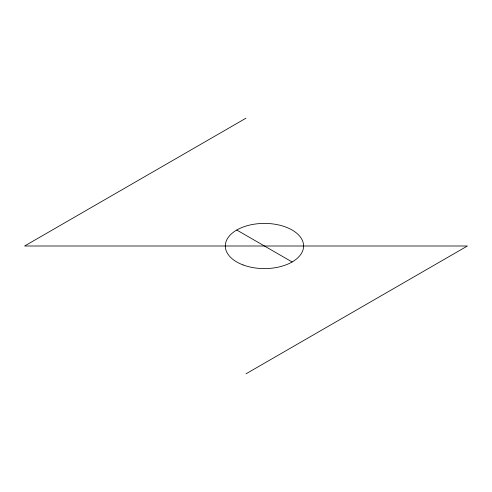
<?xml version="1.0" encoding="UTF-8"?>
<svg xmlns="http://www.w3.org/2000/svg" width="492" height="492" viewBox="0 0 492 492"><rect width="100%" height="100%" fill="white"/><g stroke="black" fill="none" stroke-linecap="round" stroke-linejoin="round"><path stroke-width="0.74" d="M246 118.178L24.6 246L467.4 246L246 373.822M236.775 230.022L292.125 261.978M243.054 264.924A39.139 22.595 0 0 0 303.527 247.236A39.139 22.595 0 0 0 246.763 225.84A39.139 22.595 0 0 0 243.054 264.924"/></g></svg>
